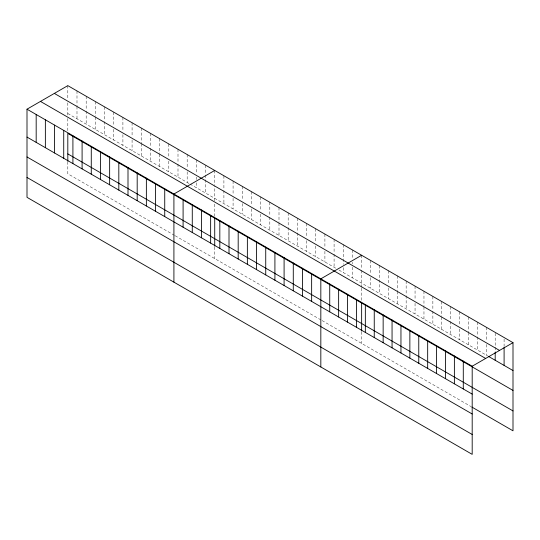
<?xml version="1.0" encoding="UTF-8"?>
<svg xmlns="http://www.w3.org/2000/svg" width="540" height="540" viewBox="0 0 540 540"><rect width="100%" height="100%" fill="white"/><g stroke="black" fill="none" stroke-linecap="round" stroke-linejoin="round"><path stroke-width="0.41" stroke-dasharray="2.7 2.03" d="M67.811 118.49L67.811 130.916M214.724 204.14L214.724 216.567M214.724 200.826L214.724 186.037M361.638 288.131L361.638 301.388M361.638 287.3L361.638 270.034M67.811 113.515L189.297 183.654M189.999 184.066L336.211 268.475M339.032 270.108L487.661 355.914M174.46 235.352L67.811 173.779L67.811 162.175M175.169 235.757L321.374 320.173M322.083 320.578L471.218 406.681M504.097 339.161L504.097 346.545M495.194 333.2L495.194 346.322M495.194 347.146L495.194 352.067M486.29 327.24L486.29 341.185M486.29 344.466L486.29 355.124M477.387 322.103L477.387 336.042M477.387 336.865L477.387 349.981M468.484 316.96L468.484 331.722M468.484 332.539L468.484 344.844M459.581 311.823L459.581 325.762M459.581 329.042L459.581 339.701M450.671 306.68L450.671 320.618M450.671 321.442L450.671 334.564M441.767 301.536L441.767 316.298M441.767 317.122L441.767 329.42M432.864 296.399L432.864 310.338M432.864 311.162L432.864 324.284M423.961 291.256L423.961 306.018M423.961 306.841L423.961 319.14M415.058 286.119L415.058 300.058M415.058 303.338L415.058 313.997M406.154 280.976L406.154 294.921M406.154 295.738L406.154 308.86M397.251 275.839L397.251 290.594M397.251 291.418L397.251 303.716M388.348 270.695L388.348 284.634M388.348 287.915L388.348 298.579M379.445 265.552L379.445 293.436M370.541 260.415L370.541 274.354M370.541 277.634L370.541 288.299M361.638 255.272L361.638 269.217M361.638 331.817L361.638 343.413M352.451 249.973L352.451 258.991M352.451 262.271L352.451 263.912M352.451 267.192L352.451 277.857M343.271 244.674L343.271 264.35M343.271 267.631L343.271 272.551M334.091 239.369L334.091 253.314M334.091 254.131L334.091 267.253M324.904 234.07L324.904 248.009M324.904 251.289L324.904 261.954M315.725 228.764L315.725 242.71M315.725 245.99L315.725 256.649M306.545 223.466L306.545 237.411M306.545 240.685L306.545 251.35M297.365 218.167L297.365 232.106M297.365 232.929L297.365 246.051M288.178 212.861L288.178 226.807M288.178 227.624L288.178 240.746M278.998 207.562L278.998 222.325M278.998 223.142L278.998 235.447M269.818 202.264L269.818 216.203M269.818 217.026L269.818 230.141M260.631 196.958L260.631 210.904M260.631 214.184L260.631 224.843M251.451 191.66L251.451 205.598M251.451 208.879L251.451 219.544M242.271 186.361L242.271 200.3M242.271 203.58L242.271 214.238M233.084 181.055L233.084 195.001M233.084 198.281L233.084 208.94M223.904 175.757L223.904 189.695M223.904 190.519L223.904 203.641M214.724 170.451L214.724 185.213M214.724 246.996L214.724 258.593M205.538 165.152L205.538 174.177M205.538 174.994L205.538 193.037M196.357 159.853L196.357 173.792M196.357 177.073L196.357 179.537M196.357 182.817L196.357 187.738M187.178 154.548L187.178 168.494M187.178 171.774L187.178 182.432M177.998 149.249L177.998 163.188M177.998 164.012L177.998 177.134M168.811 143.951L168.811 157.889M168.811 161.17L168.811 171.828M159.631 138.645L159.631 153.407M159.631 154.231L159.631 166.529M150.451 133.346L150.451 147.285M150.451 148.108L150.451 161.231M141.264 128.048L141.264 142.803M141.264 143.627L141.264 155.925M132.084 122.742L132.084 136.688M132.084 139.968L132.084 150.626M122.904 117.443L122.904 131.382M122.904 134.663L122.904 145.328M113.717 112.138L113.717 126.083M113.717 129.364L113.717 140.022M104.537 106.839L104.537 120.785M104.537 121.601L104.537 134.723M95.357 101.54L95.357 116.303M95.357 117.119L95.357 129.425M86.177 96.235L86.177 110.18M86.177 110.997L86.177 124.119M76.991 90.936L76.991 105.698M76.991 106.515L76.991 118.82M67.811 85.637L67.811 99.576M67.811 102.856L67.811 115.175"/><path stroke-width="0.81" d="M27 109.195L472.19 366.221L472.19 454.363L27 197.336L27 109.195L67.811 85.637L513 342.664L513 430.805L471.906 407.079M214.724 170.451L173.914 194.015L173.914 282.157M361.638 255.272L320.828 278.836L320.828 366.977M472.19 366.221L513 342.664M54.344 93.413L499.534 350.44M488.342 356.312L513 370.548M40.466 101.419L485.656 358.452M513 390.433L67.811 133.4L67.811 161.345M67.811 153.893L513 410.92M27 137.079L472.19 394.106M27 156.965L472.19 413.991M27 177.451L472.19 434.477M504.097 347.362L504.097 365.405M495.194 352.067L495.194 360.268M463.286 361.085L463.286 388.969M454.383 355.941L454.383 383.825M445.48 350.804L445.48 378.689M436.577 345.661L436.577 373.545M427.673 340.524L427.673 368.401M418.77 335.381L418.77 363.265M409.86 330.244L409.86 358.121M400.957 325.1L400.957 352.985M392.054 319.957L392.054 347.841M383.15 314.82L383.15 342.704M374.247 309.676L374.247 337.561M365.344 304.54L365.344 332.424M361.638 303.041L361.638 330.986M356.44 299.396L356.44 327.281M347.537 294.26L347.537 322.137M338.634 289.116L338.634 317M329.731 283.973L329.731 311.857M311.641 273.537L311.641 301.415M302.461 268.232L302.461 296.116M293.281 262.933L293.281 290.817M284.094 257.627L284.094 285.512M274.914 252.329L274.914 280.213M265.734 247.03L265.734 274.914M256.554 241.724L256.554 269.609M247.367 236.425L247.367 264.31M238.187 231.127L238.187 259.004M229.007 225.821L229.007 253.706M219.821 220.523L219.821 248.407M214.724 218.221L214.724 246.166M210.641 215.224L210.641 243.101M201.46 209.918L201.46 237.803M192.274 204.62L192.274 232.504M183.094 199.314L183.094 227.198M164.734 188.716L164.734 216.601M155.547 183.411L155.547 211.295M146.367 178.112L146.367 205.997M137.187 172.814L137.187 200.691M128 167.508L128 195.392M118.82 162.209L118.82 190.094M109.64 156.911L109.64 184.788M100.454 151.605L100.454 179.489M91.273 146.306L91.273 174.191M82.094 141.001L82.094 168.885M72.913 135.702L72.913 163.586M63.727 130.403L63.727 158.288M54.547 125.098L54.547 152.982M45.367 119.799L45.367 147.683M36.18 114.5L36.18 142.378"/></g></svg>
